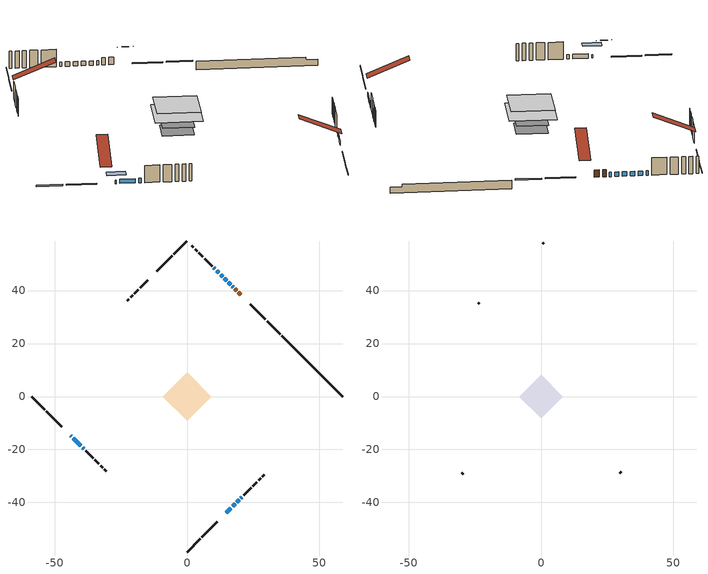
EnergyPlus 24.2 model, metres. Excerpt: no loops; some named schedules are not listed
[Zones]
conditioned space
 floor outside (Floor1 construction): -6.02,0 0,6.02 6.02,0 0,-6.02 z1.17
 floor adiabatic (AdiabaticFloorConstruction): -9.09,0 0,9.09 9.09,0 0,-9.09 z3.61
 floor foundation (Slab1 construction): -5.71,0.33 -0.33,5.71 5.71,-0.33 0.33,-5.71 z-1.22
 wall outside (RimJoist1 construction): 0,-58.71 4.99,-53.72 / -58.71,0 -53.72,-4.99 / 0,58.71 -4.99,53.72 / 35.2,23.5 30.21,28.49 z1.17:1.47
 wall outside (RimJoist2 construction): 5.65,-53.06 11.39,-47.32 / -53.06,-5.65 -47.32,-11.39 / -5.65,53.06 -11.39,47.32 / 29.56,29.15 23.81,34.9 z1.17:1.47
 wall outside (AdiabaticWallConstruction 1): 20.34,38.37 19.36,39.35 / 18.71,40 18.08,40.62 z1.17:3.2
 wall outside (AdiabaticWallConstruction): 14.86,-43.84 16.52,-42.18 / 17.18,-41.53 18.15,-40.56 / 18.81,-39.9 19.64,-39.07 / 17.43,41.28 17.14,41.57 / 16.48,42.23 15.65,43.06 / 20.29,-38.41 20.73,-37.98 / 15,43.71 14.13,44.58 / 13.48,45.23 12.66,46.05 / 12.01,46.7 11.17,47.53 / 10.52,48.19 10.14,48.57 / -43.03,-15.68 -40.06,-18.65 / -39.4,-19.3 -38.92,-19.79 z1.17:2.39; -43.85,-14.86 -43.68,-15.03 z1.17:2.11
 wall outside (Wall1 construction): 21.38,-37.33 24.22,-34.48 / -38.26,-20.45 -35.42,-23.29 / -14.86,43.84 -17.71,41 / 9.48,49.22 6.64,52.07 z1.17:6.05
 wall outside (Wall2 construction): 24.88,-33.83 26.42,-32.29 / -34.76,-23.94 -33.23,-25.48 / -18.36,40.35 -19.9,38.81 / 5.99,52.72 4.45,54.26 z1.17:6.05
 wall outside (Wall3 construction): 27.07,-31.64 27.76,-30.95 / -32.57,-26.14 -31.88,-26.82 / -20.55,38.15 -21.24,37.47 / 3.79,54.91 3.11,55.6 z1.17:6.05
 wall outside (Wall4 construction): 28.42,-30.29 29.09,-29.62 / -31.23,-27.48 -30.56,-28.15 / -21.9,36.81 -22.57,36.14 / 2.45,56.26 1.78,56.93 z1.17:6.05
 wall foundation (FoundationWall1 construction): 35.86,22.85,-1.22 35.86,22.85,1.17 56.42,2.28,1.17 56.42,2.28,0.48 58.71,0,0.48 58.71,0,-1.22
 window (WindowConstruction): 14.86,-43.84 16.52,-42.18 z1.17:2.39
 window (WindowConstruction 5): 17.18,-41.53 18.15,-40.56 z1.17:2.39
 window (WindowConstruction 6): 18.81,-39.9 19.64,-39.07 z1.17:2.39
 window (WindowConstruction 7): 17.43,41.28 17.14,41.57 z1.17:2.39
 window (WindowConstruction 8): 16.48,42.23 15.65,43.06 z1.17:2.39
 window (WindowConstruction 11): 20.29,-38.41 20.72,-37.98 z1.17:2.39
 window (WindowConstruction 12): 15,43.71 14.13,44.57 z1.17:2.39
 window (WindowConstruction 1): 13.48,45.23 12.66,46.05 z1.17:2.39
 window (WindowConstruction 2): 12,46.7 11.17,47.53 z1.17:2.39
 window (WindowConstruction 9): -43.84,-14.86 -43.68,-15.03 z1.17:2.11
 window (WindowConstruction 10): 10.52,48.19 10.14,48.57 z1.17:2.39
 window (WindowConstruction 3): -43.03,-15.68 -40.06,-18.65 z1.17:2.39
 window (WindowConstruction 4): -39.4,-19.3 -38.92,-19.79 z1.17:2.39
 door (Door): 20.34,38.37 19.36,39.35 z1.17:3.2
 door (Door 1): 18.7,40 18.08,40.62 z1.17:3.2
 ceiling adiabatic (AdiabaticFloorConstruction): 0,-9.09 9.09,0 0,9.09 -9.09,0 z3.61
attic - vented
 floor to conditioned space (Floor3 construction Reversed): -8.29,0 0,8.29 8.29,0 0,-8.29 z6.05
 wall outside (Wall5 construction): 29.74,-28.96 30.21,-28.5 / -29.9,-28.81 -29.44,-29.27 / -23.23,35.48 -23.69,35.02 / 1.12,57.59 0.66,58.05 z1.17:6.05
 roof outside (Roof1 construction): 14.21,-44.5,6.05 6.24,-36.53,10.74 4.08,-38.69,10.74 12.05,-46.66,6.05; -44.5,-14.21,6.05 -36.53,-6.24,10.74 -38.69,-4.08,10.74 -46.66,-12.05,6.05; -14.21,44.5,6.05 -6.24,36.53,10.74 -4.08,38.69,10.74 -12.05,46.66,6.05; 21,37.71,6.05 13.03,29.74,10.74 15.19,27.59,10.74 23.16,35.55,6.05
shading: -41.96,-16.75 -45.57,-13.14 -47.3,-14.86 -43.68,-18.48 z4.55
[Building]
Building 1: Terrain=Suburbs
[Site:Location]
Sept Iles AP_QC: Latitude {deg}=50.22; Longitude {deg}=-66.27; Time Zone {hr}=-5; Elevation {m}=55; Keep Site Location Information=Yes
[Site:GroundTemperature:Shallow]
-3.08092, -5.24381, -5.41702, -4.39062, -0.270184, 3.83105, 7.38661, 9.63896, 9.83031, 7.9984, 4.53352, 0.558087
[Site:WaterMainsTemperature]
Calculation Method=Schedule; Temperature Schedule=mains temperature schedule
[Material] Roughness=Rough; Thermal Absorptance=0.9
Name | Thickness {m} | Conductivity {W/m-K} | Density {kg/m3} | Specific Heat {J/kg-K} | Solar Absorptance | Visible Absorptance
asphalt or fiberglass shingles | 0.00635 | 0.162714 | 1121.4 | 1465.45 | 0.4 | 0.4
ceiling loosefill ins | 0.0846667 | 0.0480833 | 16.02 | 1046.75 | 0.7 | 0.7
ceiling stud and cavity | 0.1397 | 0.103035 | 65.682 | 1177.47 | 0.7 | 0.7
concrete 4.0 in. | 0.1016 | 1.803125 | 2242.8 | 837.4 | 0.7 | 0.7
concrete 8.0 in. | 0.2032 | 1.803125 | 2242.8 | 837.4 | 0.7 | 0.7
door material | 0.04445 | 0.053851 | 512.64 | 1214.23 | 0.7 | 0.7
door material 1 | 0.04445 | 0.20624 | 512.64 | 1214.23 | 0.7 | 0.7
exterior vertical ins | 0.022486 | 0.029427 | 32.04 | 1214.23 | 0.7 | 0.7
floor covering | 0.0127 | 0.0433444 | 54.468 | 1339.84 | 0.6 | 0.6
floor rigid ins; rim joist rigid ins | 0.051816 | 0.029427 | 32.04 | 1214.23 | 0.7 | 0.7
floor rigid ins 1; wall rigid ins | 0.512978 | 0.029427 | 32.04 | 1214.23 | 0.7 | 0.7
floor stud and cavity | 0.1397 | 0.0854749 | 92.3553 | 1139.71 | 0.7 | 0.7
floor stud and cavity 1 | 0.1397 | 1.75129 | 37.0049 | 1207.88 | 0.7 | 0.7
furniture material conditioned space 1 | 0.1524 | 0.115458 | 640.8 | 1214.23 | 0.6 | 0.6
gypsum board | 0.0127 | 0.160291 | 801 | 837.4 | 0.6 | 0.6
gypsum board 1 | 0.0127 | 0.160291 | 801 | 837.4 | 0.7 | 0.7
osb sheathing 0.5 in. | 0.0127 | 0.115458 | 512.64 | 1214.23 | 0.7 | 0.7
osb sheathing 0.75 in. | 0.01905 | 0.115458 | 512.64 | 1214.23 | 0.7 | 0.7
osb sheathing 2.0 in. | 0.0508 | 0.115458 | 512.64 | 1214.23 | 0.7 | 0.7
rim joist stud and cavity | 0.0508 | 0.185435 | 125.044 | 1163.47 | 0.6 | 0.6
rim joist stud and cavity 1 | 0.0508 | 0.647153 | 125.044 | 1163.47 | 0.6 | 0.6
wall stud and cavity | 0.1397 | 0.0761404 | 139.0536 | 1170.24 | 0.7 | 0.7
wall stud and cavity 1 | 0.1397 | 0.0762868 | 139.0536 | 1170.24 | 0.7 | 0.7
wall stud and cavity 2 | 0.1397 | 0.0938917 | 139.0536 | 1170.24 | 0.7 | 0.7
wall stud and cavity 3 | 0.1397 | 0.0801397 | 139.0536 | 1170.24 | 0.7 | 0.7
wall stud and cavity 4 | 0.0889 | 6.1454 | 50.32683 | 1063.81 | 0.6 | 0.6
wall stud and cavity 5 | 0.0889 | 0.380278 | 52.3479 | 1209.89 | 0.7 | 0.7
wall stud and cavity 6 | 0.0889 | 0.391764 | 83.0341 | 1211.67 | 0.7 | 0.7
wood siding | 0.0254 | 0.102417 | 544.68 | 1172.36 | 0.4 | 0.4
wood siding 1 | 0.00254 | 0.102417 | 544.68 | 1172.36 | 0.4 | 0.4
wood siding 2; wood siding 3; wood siding 4 | 0.0254 | 0.102417 | 544.68 | 1172.36 | 0.7 | 0.7
[WindowMaterial:SimpleGlazingSystem]
Name | U-Factor {W/m2-K} | Solar Heat Gain Coefficient
WindowMaterial | 2.941204 | 0.59
WindowMaterial 1 | 2.97698 | 0.54
WindowMaterial 2 | 2.87534 | 0.71
WindowMaterial 3 | 2.96619 | 0.55
WindowMaterial 4 | 2.9219 | 0.67
WindowMaterial 5 | 3.000823 | 0.5
WindowMaterial 6 | 3.12176 | 0.46
WindowMaterial 7 | 2.972433 | 0.61
WindowMaterial 8 | 3.01842 | 0.5
[Construction]
AdiabaticFloorConstruction: floor stud and cavity 1, floor rigid ins 1, osb sheathing 0.75 in., floor covering
AdiabaticWallConstruction: wood siding 3, wall rigid ins, wall stud and cavity 5, gypsum board
AdiabaticWallConstruction 1: wood siding 4, wall rigid ins, wall stud and cavity 5, gypsum board
Door: door material
Door 1: door material 1
Floor1 construction: floor stud and cavity, floor rigid ins, osb sheathing 0.75 in., floor covering
Floor3 construction Reversed: gypsum board, ceiling stud and cavity, ceiling loosefill ins
FoundationWall1 construction: concrete 8.0 in., gypsum board 1
furniture construction conditioned space 1: furniture material conditioned space 1
PartitionWallConstruction: gypsum board, wall stud and cavity 6, gypsum board
RimJoist1 construction: wood siding 2, rim joist rigid ins, osb sheathing 2.0 in., rim joist stud and cavity
RimJoist2 construction: wood siding 2, osb sheathing 2.0 in., rim joist stud and cavity 1
Roof1 construction: asphalt or fiberglass shingles
Slab1 construction: concrete 4.0 in.
Wall1 construction: wood siding, osb sheathing 0.5 in., wall stud and cavity, gypsum board
Wall2 construction: wood siding, osb sheathing 0.5 in., wall stud and cavity 1, gypsum board
Wall3 construction: wood siding, osb sheathing 0.5 in., wall stud and cavity 2, gypsum board
Wall4 construction: wood siding, osb sheathing 0.5 in., wall stud and cavity 3, gypsum board
Wall5 construction: wood siding 1, wall stud and cavity 4
WindowConstruction; WindowConstruction 2; WindowConstruction 6; WindowConstruction 8: WindowMaterial
WindowConstruction 1: WindowMaterial 1
WindowConstruction 10: WindowMaterial 7
WindowConstruction 11; WindowConstruction 12: WindowMaterial 8
WindowConstruction 3: WindowMaterial 2
WindowConstruction 4: WindowMaterial 3
WindowConstruction 5: WindowMaterial 4
WindowConstruction 7: WindowMaterial 5
WindowConstruction 9: WindowMaterial 6
[Zone] Multiplier=1; Part of Total Floor Area=Yes
Name | Volume {m3}
attic - vented | 103.355
conditioned space | 599.4
[Space]
Name | Zone | Volume {m3}
attic - vented 1 | attic - vented | 103.355
conditioned space 1 | conditioned space | 599.4
[ZoneInfiltration:EffectiveLeakageArea]
infil attic - vented 1: Zone or Space=attic - vented 1; Schedule=Always On Discrete; Effective Air Leakage Area {cm2}=4520.55; Stack Coefficient=0.000665548; Wind Coefficient=1.74305e-05
[ZoneMixing]
whole house fan mix: Zone or Space=attic - vented; Schedule=Always On Continuous; Design Flow Rate Calculation Method=Flow/Zone; Design Flow Rate {m3/s}=0; Source Zone or Space=conditioned space
[SurfaceProperty:ExposedFoundationPerimeter]
Slab1: Exposed Perimeter Calculation Method=TotalExposedPerimeter; Total Exposed Perimeter {m}=32.309
[InternalMass] Zone or ZoneList=conditioned space; Space or SpaceList=conditioned space 1
Name | Construction | Surface Area {m2}
furniture mass conditioned space 1 | furniture construction conditioned space 1 | 121.156
partition wall mass | PartitionWallConstruction | 302.89
[Lights]
interior lighting: Zone or ZoneList or Space or SpaceList=conditioned space 1; Schedule=interior lighting schedule; Design Level Calculation Method=LightingLevel; Lighting Level {W}=343.2; Return Air Fraction=0; Fraction Radiant=0.6; Fraction Visible=0.2; Fraction Replaceable=1
[People]
occupants: Zone or ZoneList or Space or SpaceList=conditioned space 1; Number of People Schedule=occupants schedule; Number of People Calculation Method=People; Number of People=3; Fraction Radiant=0.314171; Sensible Heat Fraction=0.56303; Activity Level Schedule=occupants activity schedule; Carbon Dioxide Generation Rate {m3/s-W}=0; Enable ASHRAE 55 Comfort Warnings=No; Mean Radiant Temperature Calculation Type=EnclosureAveraged
[ElectricEquipment] Zone or ZoneList or Space or SpaceList=conditioned space 1; Design Level Calculation Method=EquipmentLevel
Name | Schedule | Design Level {W} | Fraction Latent | Fraction Radiant | Fraction Lost
clothes dryer | clothes dryer schedule | 140.772 | 0.015 | 0.081 | 0.85
clothes washer | clothes washer schedule | 32.1985 | 0.03 | 0.162 | 0.7
cooking range | cooking range schedule | 215.147 | 0.08 | 0.432 | 0.2
dishwasher | dishwasher schedule | 66.8632 | 0.3 | 0.18 | 0.4
fridge | fridge schedule | 72.9452 | 0 | 0.6 | 0
mech vent bath fan 0 | mech vent bath fan 0 schedule | 50.2 | 0 | 0 | 1
mech vent house fan | mech vent house fan schedule | 0 | 0 | 0 | 1
mech vent house fan cfis | mech vent house fan cfis schedule | 0 | 0 | 0 | 0
mech vent range fan 0 | mech vent range fan 0 schedule | 57 | 0 | 0 | 1
misc plug loads | misc plug loads schedule | 494.7 | 0.045 | 0.513 | 0.1
whole house fan | Always On Discrete | 0 | 0 | 0 | 1
[OtherEquipment] Zone or ZoneList or Space or SpaceList=conditioned space 1; Design Level Calculation Method=EquipmentLevel
Name | Fuel Type | Schedule | Design Level {W} | Fraction Latent | Fraction Radiant | Fraction Lost
clothes dryer 1 | Electricity | clothes dryer schedule | 0 | 0.015 | 0.081 | 0.85
cooking range 1 | Electricity | cooking range schedule | 0 | 0.08 | 0.432 | 0.2
general water use latent | None | general water use schedule | 62.594 | 1 | 0 | 0
general water use sensible | None | general water use schedule | -61.6891 | 0 | 0.6 | 0
mech vent house fan latent load | None | Always On Discrete | 0 | 1 | 0 | 0
mech vent house fan sensible load | None | Always On Discrete | 0 | 0 | 0 | 0
water heater energy adjustment1 | Electricity | Always On Discrete | 0.01 | 0 | 0 | 1
[ZoneInfiltration:DesignFlowRate] Zone or ZoneList or Space or SpaceList=conditioned space 1; Schedule=Always On Discrete; Design Flow Rate Calculation Method=Flow/Zone; Design Flow Rate {m3/s}=0
infil flow; natural vent flow; whole house fan flow
[Foundation:Kiva]
Foundation Kiva 1: Initial Indoor Air Temperature {C}=18; Wall Height Above Grade {m}=1.17001; Wall Depth Below Slab {m}=0.2032; Custom Block Material Name 1=exterior vertical ins; Custom Block Depth 1 {m}=2.39; Custom Block X Position 1 {m}=0.2159; Custom Block Z Position 1 {m}=0
[Foundation:Kiva:Settings]
Soil Conductivity {W/m-K}=0.849921; Soil Density {kg/m3}=1842.3; Soil Specific Heat {J/kg-K}=418.7; Ground Solar Absorptivity=0.9; Ground Thermal Absorptivity=0.9; Ground Surface Roughness {m}=0.03; Far-Field Width {m}=40; Deep-Ground Boundary Condition=ZeroFlux; Deep-Ground Depth {m}=40; Minimum Cell Dimension {m}=0.2; Maximum Cell Growth Coefficient=3; Simulation Timestep=Timestep
[Exterior:Lights]
exterior lighting: Schedule=exterior lighting schedule; Design Level {W}=75.6
[Schedule:Constant]
Name | Hourly Value
Always On Continuous; mech vent house fan schedule; mech vent house fan cfis schedule; Always On Discrete | 1
occupants activity schedule | 117.228
fridge schedule | 0
[Schedule:Week:Daily]
interior lighting schedule Week Rule - Jan1-Jan27: interior lighting schedule day, interior lighting schedule day, interior lighting schedule day, interior lighting schedule day, interior lighting schedule day, interior lighting schedule day, interior lighting schedule day, interior lighting schedule default day, interior lighting schedule default day, interior lighting schedule default day, interior lighting schedule default day, interior lighting schedule default day
interior lighting schedule Week Rule - Jan28-Feb3: interior lighting schedule day, interior lighting schedule day, interior lighting schedule day, interior lighting schedule day, interior lighting schedule day 1, interior lighting schedule day 1, interior lighting schedule day 1, interior lighting schedule default day, interior lighting schedule default day, interior lighting schedule default day, interior lighting schedule default day, interior lighting schedule default day
interior lighting schedule Week Rule - Feb4-Feb24: interior lighting schedule day 1, interior lighting schedule day 1, interior lighting schedule day 1, interior lighting schedule day 1, interior lighting schedule day 1, interior lighting schedule day 1, interior lighting schedule day 1, interior lighting schedule default day, interior lighting schedule default day, interior lighting schedule default day, interior lighting schedule default day, interior lighting schedule default day
interior lighting schedule Week Rule - Feb25-Mar3: interior lighting schedule day 1, interior lighting schedule day 1, interior lighting schedule day 1, interior lighting schedule day 1, interior lighting schedule day 2, interior lighting schedule day 2, interior lighting schedule day 2, interior lighting schedule default day, interior lighting schedule default day, interior lighting schedule default day, interior lighting schedule default day, interior lighting schedule default day
interior lighting schedule Week Rule - Mar4-Mar31: interior lighting schedule day 2, interior lighting schedule day 2, interior lighting schedule day 2, interior lighting schedule day 2, interior lighting schedule day 2, interior lighting schedule day 2, interior lighting schedule day 2, interior lighting schedule default day, interior lighting schedule default day, interior lighting schedule default day, interior lighting schedule default day, interior lighting schedule default day
interior lighting schedule Week Rule - Apr1-Apr28: interior lighting schedule day 3, interior lighting schedule day 3, interior lighting schedule day 3, interior lighting schedule day 3, interior lighting schedule day 3, interior lighting schedule day 3, interior lighting schedule day 3, interior lighting schedule default day, interior lighting schedule default day, interior lighting schedule default day, interior lighting schedule default day, interior lighting schedule default day
interior lighting schedule Week Rule - Apr29-May5: interior lighting schedule day 3, interior lighting schedule day 3, interior lighting schedule day 4, interior lighting schedule day 4, interior lighting schedule day 4, interior lighting schedule day 4, interior lighting schedule day 4, interior lighting schedule default day, interior lighting schedule default day, interior lighting schedule default day, interior lighting schedule default day, interior lighting schedule default day
interior lighting schedule Week Rule - May6-May26: interior lighting schedule day 4, interior lighting schedule day 4, interior lighting schedule day 4, interior lighting schedule day 4, interior lighting schedule day 4, interior lighting schedule day 4, interior lighting schedule day 4, interior lighting schedule default day, interior lighting schedule default day, interior lighting schedule default day, interior lighting schedule default day, interior lighting schedule default day
interior lighting schedule Week Rule - May27-Jun2: interior lighting schedule day 4, interior lighting schedule day 4, interior lighting schedule day 4, interior lighting schedule day 4, interior lighting schedule day 4, interior lighting schedule day 5, interior lighting schedule day 5, interior lighting schedule default day, interior lighting schedule default day, interior lighting schedule default day, interior lighting schedule default day, interior lighting schedule default day
interior lighting schedule Week Rule - Jun3-Jun30: interior lighting schedule day 5, interior lighting schedule day 5, interior lighting schedule day 5, interior lighting schedule day 5, interior lighting schedule day 5, interior lighting schedule day 5, interior lighting schedule day 5, interior lighting schedule default day, interior lighting schedule default day, interior lighting schedule default day, interior lighting schedule default day, interior lighting schedule default day
interior lighting schedule Week Rule - Jul1-Jul28: interior lighting schedule day 6, interior lighting schedule day 6, interior lighting schedule day 6, interior lighting schedule day 6, interior lighting schedule day 6, interior lighting schedule day 6, interior lighting schedule day 6, interior lighting schedule default day, interior lighting schedule default day, interior lighting schedule default day, interior lighting schedule default day, interior lighting schedule default day
interior lighting schedule Week Rule - Jul29-Aug4: interior lighting schedule day 6, interior lighting schedule day 6, interior lighting schedule day 6, interior lighting schedule day 7, interior lighting schedule day 7, interior lighting schedule day 7, interior lighting schedule day 7, interior lighting schedule default day, interior lighting schedule default day, interior lighting schedule default day, interior lighting schedule default day, interior lighting schedule default day
interior lighting schedule Week Rule - Aug5-Aug25: interior lighting schedule day 7, interior lighting schedule day 7, interior lighting schedule day 7, interior lighting schedule day 7, interior lighting schedule day 7, interior lighting schedule day 7, interior lighting schedule day 7, interior lighting schedule default day, interior lighting schedule default day, interior lighting schedule default day, interior lighting schedule default day, interior lighting schedule default day
interior lighting schedule Week Rule - Aug26-Sep1: interior lighting schedule day 7, interior lighting schedule day 7, interior lighting schedule day 7, interior lighting schedule day 7, interior lighting schedule day 7, interior lighting schedule day 7, interior lighting schedule day 8, interior lighting schedule default day, interior lighting schedule default day, interior lighting schedule default day, interior lighting schedule default day, interior lighting schedule default day
interior lighting schedule Week Rule - Sep2-Sep29: interior lighting schedule day 8, interior lighting schedule day 8, interior lighting schedule day 8, interior lighting schedule day 8, interior lighting schedule day 8, interior lighting schedule day 8, interior lighting schedule day 8, interior lighting schedule default day, interior lighting schedule default day, interior lighting schedule default day, interior lighting schedule default day, interior lighting schedule default day
interior lighting schedule Week Rule - Sep30-Oct6: interior lighting schedule day 8, interior lighting schedule day 9, interior lighting schedule day 9, interior lighting schedule day 9, interior lighting schedule day 9, interior lighting schedule day 9, interior lighting schedule day 9, interior lighting schedule default day, interior lighting schedule default day, interior lighting schedule default day, interior lighting schedule default day, interior lighting schedule default day
interior lighting schedule Week Rule - Oct7-Oct27: interior lighting schedule day 9, interior lighting schedule day 9, interior lighting schedule day 9, interior lighting schedule day 9, interior lighting schedule day 9, interior lighting schedule day 9, interior lighting schedule day 9, interior lighting schedule default day, interior lighting schedule default day, interior lighting schedule default day, interior lighting schedule default day, interior lighting schedule default day
interior lighting schedule Week Rule - Oct28-Nov3: interior lighting schedule day 9, interior lighting schedule day 9, interior lighting schedule day 9, interior lighting schedule day 9, interior lighting schedule day 10, interior lighting schedule day 10, interior lighting schedule day 10, interior lighting schedule default day, interior lighting schedule default day, interior lighting schedule default day, interior lighting schedule default day, interior lighting schedule default day
interior lighting schedule Week Rule - Nov4-Nov24: interior lighting schedule day 10, interior lighting schedule day 10, interior lighting schedule day 10, interior lighting schedule day 10, interior lighting schedule day 10, interior lighting schedule day 10, interior lighting schedule day 10, interior lighting schedule default day, interior lighting schedule default day, interior lighting schedule default day, interior lighting schedule default day, interior lighting schedule default day
interior lighting schedule Week Rule - Nov25-Dec1: interior lighting schedule day 10, interior lighting schedule day 10, interior lighting schedule day 10, interior lighting schedule day 10, interior lighting schedule day 10, interior lighting schedule day 10, interior lighting schedule day 11, interior lighting schedule default day, interior lighting schedule default day, interior lighting schedule default day, interior lighting schedule default day, interior lighting schedule default day
interior lighting schedule Week Rule - Dec2-Dec31: interior lighting schedule day 11, interior lighting schedule day 11, interior lighting schedule day 11, interior lighting schedule day 11, interior lighting schedule day 11, interior lighting schedule day 11, interior lighting schedule day 11, interior lighting schedule default day, interior lighting schedule default day, interior lighting schedule default day, interior lighting schedule default day, interior lighting schedule default day
occupants schedule Week Rule - Jan1-Dec31: occupants schedule day, occupants schedule day, occupants schedule day, occupants schedule day, occupants schedule day, occupants schedule day, occupants schedule day, occupants schedule default day, occupants schedule default day, occupants schedule default day, occupants schedule default day, occupants schedule default day
clothes dryer schedule Week Rule - Jan1-Dec31: clothes dryer schedule day, clothes dryer schedule day, clothes dryer schedule day, clothes dryer schedule day, clothes dryer schedule day, clothes dryer schedule day, clothes dryer schedule day, clothes dryer schedule default day, clothes dryer schedule default day, clothes dryer schedule default day, clothes dryer schedule default day, clothes dryer schedule default day
clothes washer schedule Week Rule - Jan1-Dec31: clothes washer schedule day, clothes washer schedule day, clothes washer schedule day, clothes washer schedule day, clothes washer schedule day, clothes washer schedule day, clothes washer schedule day, clothes washer schedule default day, clothes washer schedule default day, clothes washer schedule default day, clothes washer schedule default day, clothes washer schedule default day
cooking range schedule Week Rule - Jan1-Dec31: cooking range schedule day, cooking range schedule day, cooking range schedule day, cooking range schedule day, cooking range schedule day, cooking range schedule day, cooking range schedule day, cooking range schedule default day, cooking range schedule default day, cooking range schedule default day, cooking range schedule default day, cooking range schedule default day
dishwasher schedule Week Rule - Jan1-Dec31: dishwasher schedule day, dishwasher schedule day, dishwasher schedule day, dishwasher schedule day, dishwasher schedule day, dishwasher schedule day, dishwasher schedule day, dishwasher schedule default day, dishwasher schedule default day, dishwasher schedule default day, dishwasher schedule default day, dishwasher schedule default day
mech vent bath fan 0 schedule Week Rule - Jan1-Dec31: mech vent bath fan 0 schedule day, mech vent bath fan 0 schedule day, mech vent bath fan 0 schedule day, mech vent bath fan 0 schedule day, mech vent bath fan 0 schedule day, mech vent bath fan 0 schedule day, mech vent bath fan 0 schedule day, mech vent bath fan 0 schedule default day, mech vent bath fan 0 schedule default day, mech vent bath fan 0 schedule default day, mech vent bath fan 0 schedule default day, mech vent bath fan 0 schedule default day
mech vent range fan 0 schedule Week Rule - Jan1-Dec31: mech vent range fan 0 schedule day, mech vent range fan 0 schedule day, mech vent range fan 0 schedule day, mech vent range fan 0 schedule day, mech vent range fan 0 schedule day, mech vent range fan 0 schedule day, mech vent range fan 0 schedule day, mech vent range fan 0 schedule default day, mech vent range fan 0 schedule default day, mech vent range fan 0 schedule default day, mech vent range fan 0 schedule default day, mech vent range fan 0 schedule default day
misc plug loads schedule Week Rule - Jan1-Dec31: misc plug loads schedule day, misc plug loads schedule day, misc plug loads schedule day, misc plug loads schedule day, misc plug loads schedule day, misc plug loads schedule day, misc plug loads schedule day, misc plug loads schedule default day, misc plug loads schedule default day, misc plug loads schedule default day, misc plug loads schedule default day, misc plug loads schedule default day
general water use schedule Week Rule - Jan1-Dec31: general water use schedule day, general water use schedule day, general water use schedule day, general water use schedule day, general water use schedule day, general water use schedule day, general water use schedule day, general water use schedule default day, general water use schedule default day, general water use schedule default day, general water use schedule default day, general water use schedule default day
exterior lighting schedule Week Rule - Jan1-Jan27: exterior lighting schedule day, exterior lighting schedule day, exterior lighting schedule day, exterior lighting schedule day, exterior lighting schedule day, exterior lighting schedule day, exterior lighting schedule day, exterior lighting schedule default day, exterior lighting schedule default day, exterior lighting schedule default day, exterior lighting schedule default day, exterior lighting schedule default day
exterior lighting schedule Week Rule - Jan28-Feb3: exterior lighting schedule day, exterior lighting schedule day, exterior lighting schedule day, exterior lighting schedule day, exterior lighting schedule day 1, exterior lighting schedule day 1, exterior lighting schedule day 1, exterior lighting schedule default day, exterior lighting schedule default day, exterior lighting schedule default day, exterior lighting schedule default day, exterior lighting schedule default day
exterior lighting schedule Week Rule - Feb4-Feb24: exterior lighting schedule day 1, exterior lighting schedule day 1, exterior lighting schedule day 1, exterior lighting schedule day 1, exterior lighting schedule day 1, exterior lighting schedule day 1, exterior lighting schedule day 1, exterior lighting schedule default day, exterior lighting schedule default day, exterior lighting schedule default day, exterior lighting schedule default day, exterior lighting schedule default day
exterior lighting schedule Week Rule - Feb25-Mar3: exterior lighting schedule day 1, exterior lighting schedule day 1, exterior lighting schedule day 1, exterior lighting schedule day 1, exterior lighting schedule day 2, exterior lighting schedule day 2, exterior lighting schedule day 2, exterior lighting schedule default day, exterior lighting schedule default day, exterior lighting schedule default day, exterior lighting schedule default day, exterior lighting schedule default day
exterior lighting schedule Week Rule - Mar4-Mar31: exterior lighting schedule day 2, exterior lighting schedule day 2, exterior lighting schedule day 2, exterior lighting schedule day 2, exterior lighting schedule day 2, exterior lighting schedule day 2, exterior lighting schedule day 2, exterior lighting schedule default day, exterior lighting schedule default day, exterior lighting schedule default day, exterior lighting schedule default day, exterior lighting schedule default day
exterior lighting schedule Week Rule - Apr1-Apr28: exterior lighting schedule day 3, exterior lighting schedule day 3, exterior lighting schedule day 3, exterior lighting schedule day 3, exterior lighting schedule day 3, exterior lighting schedule day 3, exterior lighting schedule day 3, exterior lighting schedule default day, exterior lighting schedule default day, exterior lighting schedule default day, exterior lighting schedule default day, exterior lighting schedule default day
exterior lighting schedule Week Rule - Apr29-May5: exterior lighting schedule day 3, exterior lighting schedule day 3, exterior lighting schedule day 4, exterior lighting schedule day 4, exterior lighting schedule day 4, exterior lighting schedule day 4, exterior lighting schedule day 4, exterior lighting schedule default day, exterior lighting schedule default day, exterior lighting schedule default day, exterior lighting schedule default day, exterior lighting schedule default day
exterior lighting schedule Week Rule - May6-May26: exterior lighting schedule day 4, exterior lighting schedule day 4, exterior lighting schedule day 4, exterior lighting schedule day 4, exterior lighting schedule day 4, exterior lighting schedule day 4, exterior lighting schedule day 4, exterior lighting schedule default day, exterior lighting schedule default day, exterior lighting schedule default day, exterior lighting schedule default day, exterior lighting schedule default day
exterior lighting schedule Week Rule - May27-Jun2: exterior lighting schedule day 4, exterior lighting schedule day 4, exterior lighting schedule day 4, exterior lighting schedule day 4, exterior lighting schedule day 4, exterior lighting schedule day 5, exterior lighting schedule day 5, exterior lighting schedule default day, exterior lighting schedule default day, exterior lighting schedule default day, exterior lighting schedule default day, exterior lighting schedule default day
exterior lighting schedule Week Rule - Jun3-Jun30: exterior lighting schedule day 5, exterior lighting schedule day 5, exterior lighting schedule day 5, exterior lighting schedule day 5, exterior lighting schedule day 5, exterior lighting schedule day 5, exterior lighting schedule day 5, exterior lighting schedule default day, exterior lighting schedule default day, exterior lighting schedule default day, exterior lighting schedule default day, exterior lighting schedule default day
exterior lighting schedule Week Rule - Jul1-Jul28: exterior lighting schedule day 6, exterior lighting schedule day 6, exterior lighting schedule day 6, exterior lighting schedule day 6, exterior lighting schedule day 6, exterior lighting schedule day 6, exterior lighting schedule day 6, exterior lighting schedule default day, exterior lighting schedule default day, exterior lighting schedule default day, exterior lighting schedule default day, exterior lighting schedule default day
exterior lighting schedule Week Rule - Jul29-Aug4: exterior lighting schedule day 6, exterior lighting schedule day 6, exterior lighting schedule day 6, exterior lighting schedule day 7, exterior lighting schedule day 7, exterior lighting schedule day 7, exterior lighting schedule day 7, exterior lighting schedule default day, exterior lighting schedule default day, exterior lighting schedule default day, exterior lighting schedule default day, exterior lighting schedule default day
exterior lighting schedule Week Rule - Aug5-Aug25: exterior lighting schedule day 7, exterior lighting schedule day 7, exterior lighting schedule day 7, exterior lighting schedule day 7, exterior lighting schedule day 7, exterior lighting schedule day 7, exterior lighting schedule day 7, exterior lighting schedule default day, exterior lighting schedule default day, exterior lighting schedule default day, exterior lighting schedule default day, exterior lighting schedule default day
exterior lighting schedule Week Rule - Aug26-Sep1: exterior lighting schedule day 7, exterior lighting schedule day 7, exterior lighting schedule day 7, exterior lighting schedule day 7, exterior lighting schedule day 7, exterior lighting schedule day 7, exterior lighting schedule day 8, exterior lighting schedule default day, exterior lighting schedule default day, exterior lighting schedule default day, exterior lighting schedule default day, exterior lighting schedule default day
exterior lighting schedule Week Rule - Sep2-Sep29: exterior lighting schedule day 8, exterior lighting schedule day 8, exterior lighting schedule day 8, exterior lighting schedule day 8, exterior lighting schedule day 8, exterior lighting schedule day 8, exterior lighting schedule day 8, exterior lighting schedule default day, exterior lighting schedule default day, exterior lighting schedule default day, exterior lighting schedule default day, exterior lighting schedule default day
exterior lighting schedule Week Rule - Sep30-Oct6: exterior lighting schedule day 8, exterior lighting schedule day 9, exterior lighting schedule day 9, exterior lighting schedule day 9, exterior lighting schedule day 9, exterior lighting schedule day 9, exterior lighting schedule day 9, exterior lighting schedule default day, exterior lighting schedule default day, exterior lighting schedule default day, exterior lighting schedule default day, exterior lighting schedule default day
[Schedule:Year]
interior lighting schedule: interior lighting schedule Week Rule - Jan1-Jan27, 1, 1, 1, 27, interior lighting schedule Week Rule - Jan28-Feb3, 1, 28, 2, 3, interior lighting schedule Week Rule - Feb4-Feb24, 2, 4, 2, 24, interior lighting schedule Week Rule - Feb25-Mar3, 2, 25, 3, 3, interior lighting schedule Week Rule - Mar4-Mar31, 3, 4, 3, 31, interior lighting schedule Week Rule - Apr1-Apr28, 4, 1, 4, 28, interior lighting schedule Week Rule - Apr29-May5, 4, 29, 5, 5, interior lighting schedule Week Rule - May6-May26, 5, 6, 5, 26, interior lighting schedule Week Rule - May27-Jun2, 5, 27, 6, 2, interior lighting schedule Week Rule - Jun3-Jun30, 6, 3, 6, 30, interior lighting schedule Week Rule - Jul1-Jul28, 7, 1, 7, 28, interior lighting schedule Week Rule - Jul29-Aug4, 7, 29, 8, 4, interior lighting schedule Week Rule - Aug5-Aug25, 8, 5, 8, 25, interior lighting schedule Week Rule - Aug26-Sep1, 8, 26, 9, 1, interior lighting schedule Week Rule - Sep2-Sep29, 9, 2, 9, 29, interior lighting schedule Week Rule - Sep30-Oct6, 9, 30, 10, 6, interior lighting schedule Week Rule - Oct7-Oct27, 10, 7, 10, 27, interior lighting schedule Week Rule - Oct28-Nov3, 10, 28, 11, 3, interior lighting schedule Week Rule - Nov4-Nov24, 11, 4, 11, 24, interior lighting schedule Week Rule - Nov25-Dec1, 11, 25, 12, 1, interior lighting schedule Week Rule - Dec2-Dec31, 12, 2, 12, 31
occupants schedule: occupants schedule Week Rule - Jan1-Dec31, 1, 1, 12, 31
clothes dryer schedule: clothes dryer schedule Week Rule - Jan1-Dec31, 1, 1, 12, 31
clothes washer schedule: clothes washer schedule Week Rule - Jan1-Dec31, 1, 1, 12, 31
cooking range schedule: cooking range schedule Week Rule - Jan1-Dec31, 1, 1, 12, 31
dishwasher schedule: dishwasher schedule Week Rule - Jan1-Dec31, 1, 1, 12, 31
mech vent bath fan 0 schedule: mech vent bath fan 0 schedule Week Rule - Jan1-Dec31, 1, 1, 12, 31
mech vent range fan 0 schedule: mech vent range fan 0 schedule Week Rule - Jan1-Dec31, 1, 1, 12, 31
misc plug loads schedule: misc plug loads schedule Week Rule - Jan1-Dec31, 1, 1, 12, 31
general water use schedule: general water use schedule Week Rule - Jan1-Dec31, 1, 1, 12, 31
exterior lighting schedule: exterior lighting schedule Week Rule - Jan1-Jan27, 1, 1, 1, 27, exterior lighting schedule Week Rule - Jan28-Feb3, 1, 28, 2, 3, exterior lighting schedule Week Rule - Feb4-Feb24, 2, 4, 2, 24, exterior lighting schedule Week Rule - Feb25-Mar3, 2, 25, 3, 3, exterior lighting schedule Week Rule - Mar4-Mar31, 3, 4, 3, 31, exterior lighting schedule Week Rule - Apr1-Apr28, 4, 1, 4, 28, exterior lighting schedule Week Rule - Apr29-May5, 4, 29, 5, 5, exterior lighting schedule Week Rule - May6-May26, 5, 6, 5, 26, exterior lighting schedule Week Rule - May27-Jun2, 5, 27, 6, 2, exterior lighting schedule Week Rule - Jun3-Jun30, 6, 3, 6, 30, exterior lighting schedule Week Rule - Jul1-Jul28, 7, 1, 7, 28, exterior lighting schedule Week Rule - Jul29-Aug4, 7, 29, 8, 4, exterior lighting schedule Week Rule - Aug5-Aug25, 8, 5, 8, 25, exterior lighting schedule Week Rule - Aug26-Sep1, 8, 26, 9, 1, exterior lighting schedule Week Rule - Sep2-Sep29, 9, 2, 9, 29, exterior lighting schedule Week Rule - Sep30-Oct6, 9, 30, 10, 6, exterior lighting schedule Week Rule - Oct7-Oct27, 10, 7, 10, 27, exterior lighting schedule Week Rule - Oct28-Nov3, 10, 28, 11, 3, exterior lighting schedule Week Rule - Nov4-Nov24, 11, 4, 11, 24, exterior lighting schedule Week Rule - Nov25-Dec1, 11, 25, 12, 1, exterior lighting schedule Week Rule - Dec2-Dec31, 12, 2, 12, 31
[Schedule:Compact]
mains temperature schedule: Through: 01/01, For: AllDays, Until: 24:00, 2.90611, Through: 01/02, For: AllDays, Until: 24:00, 2.84222, Through: 01/03, For: AllDays, Until: 24:00, 2.77889, Through: 01/04, For: AllDays, Until: 24:00, 2.71667, Through: 01/05, For: AllDays, Until: 24:00, 2.655, Through: 01/06, For: AllDays, Until: 24:00, 2.59444, Through: 01/07, For: AllDays, Until: 24:00, 2.53444, Through: 01/08, For: AllDays, Until: 24:00, 2.475, Through: 01/09, For: AllDays, Until: 24:00, 2.41667, Through: 01/10, For: AllDays, Until: 24:00, 2.35944, Through: 01/11, For: AllDays, Until: 24:00, 2.30278, Through: 01/12, For: AllDays, Until: 24:00, 2.24722, Through: 01/13, For: AllDays, Until: 24:00, 2.19278, Through: 01/14, For: AllDays, Until: 24:00, 2.13889, Through: 01/15, For: AllDays, Until: 24:00, 2.08611, Through: 01/16, For: AllDays, Until: 24:00, 2.03444, Through: 01/17, For: AllDays, Until: 24:00, 1.98333, Through: 01/18, For: AllDays, Until: 24:00, 1.93389, Through: 01/19, For: AllDays, Until: 24:00, 1.885, Through: 01/20, For: AllDays, Until: 24:00, 1.83722, Through: 01/21, For: AllDays, Until: 24:00, 1.79056, Through: 01/22, For: AllDays, Until: 24:00, 1.745, Through: 01/23, For: AllDays, Until: 24:00, 1.70056, Through: 01/24, For: AllDays, Until: 24:00, 1.65667, Through: 01/25, For: AllDays, Until: 24:00, 1.61444, Through: 01/26, For: AllDays, Until: 24:00, 1.57333, Through: 01/27, For: AllDays, Until: 24:00, 1.53278, Through: 01/28, For: AllDays, Until: 24:00, 1.49389, Through: 01/29, For: AllDays, Until: 24:00, 1.45611, Through: 01/30, For: AllDays, Until: 24:00, 1.41944, Through: 01/31, For: AllDays, Until: 24:00, 1.38389, Through: 02/01, For: AllDays, Until: 24:00, 1.34944, Through: 02/02, For: AllDays, Until: 24:00, 1.31667, Through: 02/03, For: AllDays, Until: 24:00, 1.28444, Through: 02/04, For: AllDays, Until: 24:00, 1.25389, Through: 02/05, For: AllDays, Until: 24:00, 1.22444, Through: 02/06, For: AllDays, Until: 24:00, 1.19611, Through: 02/07, For: AllDays, Until: 24:00, 1.16889, Through: 02/08, For: AllDays, Until: 24:00, 1.14333, Through: 02/09, For: AllDays, Until: 24:00, 1.11889, Through: 02/10, For: AllDays, Until: 24:00, 1.09556, Through: 02/11, For: AllDays, Until: 24:00, 1.07333, Through: 02/12, For: AllDays, Until: 24:00, 1.05278, Through: 02/13, For: AllDays, Until: 24:00, 1.03333, Through: 02/14, For: AllDays, Until: 24:00, 1.015, Through: 02/15, For: AllDays, Until: 24:00, 0.998333, Through: 02/16, For: AllDays, Until: 24:00, 0.982778, Through: 02/17, For: AllDays, Until: 24:00, 0.968333, Through: 02/18, For: AllDays, Until: 24:00, 0.955556, Through: 02/19, For: AllDays, Until: 24:00, 0.943889, Through: 02/20, For: AllDays, Until: 24:00, 0.933333, Through: 02/21, For: AllDays, Until: 24:00, 0.924444, Through: 02/22, For: AllDays, Until: 24:00, 0.916667, Through: 02/23, For: AllDays, Until: 24:00, 0.910556, Through: 02/24, For: AllDays, Until: 24:00, 0.905556, Through: 02/25, For: AllDays, Until: 24:00, 0.901667, Through: 02/26, For: AllDays, Until: 24:00, 0.898889, Through: 02/27, For: AllDays, Until: 24:00, 0.897778, Through: 02/28, For: AllDays, Until: 24:00, 0.898333, Through: 03/01, For: AllDays, Until: 24:00, 0.9, Through: 03/02, For: AllDays, Until: 24:00, 0.902778, Through: 03/03, For: AllDays, Until: 24:00, 0.907222, Through: 03/04, For: AllDays, Until: 24:00, 0.912222, Through: 03/05, For: AllDays, Until: 24:00, 0.919444, Through: 03/06, For: AllDays, Until: 24:00, 0.927778, Through: 03/07, For: AllDays, Until: 24:00, 0.937222, Through: 03/08, For: AllDays, Until: 24:00, 0.947778, Through: 03/09, For: AllDays, Until: 24:00, 0.96, Through: 03/10, For: AllDays, Until: 24:00, 0.973333, Through: 03/11, For: AllDays, Until: 24:00, 0.988333, Through: 03/12, For: AllDays, Until: 24:00, 1.00444, Through: 03/13, For: AllDays, Until: 24:00, 1.02167, Through: 03/14, For: AllDays, Until: 24:00, 1.04, Through: 03/15, For: AllDays, Until: 24:00, 1.06, Through: 03/16, For: AllDays, Until: 24:00, 1.08111, Through: 03/17, For: AllDays, Until: 24:00, 1.10389, Through: 03/18, For: AllDays, Until: 24:00, 1.12722, Through: 03/19, For: AllDays, Until: 24:00, 1.15222, Through: 03/20, For: AllDays, Until: 24:00, 1.17889, Through: 03/21, For: AllDays, Until: 24:00, 1.20611, Through: 03/22, For: AllDays, Until: 24:00, 1.235, Through: 03/23, For: AllDays, Until: 24:00, 1.265, Through: 03/24, For: AllDays, Until: 24:00, 1.29611, Through: 03/25, For: AllDays, Until: 24:00, 1.32833, Through: 03/26, For: AllDays, Until: 24:00, 1.36167, Through: 03/27, For: AllDays, Until: 24:00, 1.39667, Through: 03/28, For: AllDays, Until: 24:00, 1.43278, Through: 03/29, For: AllDays, Until: 24:00, 1.46944, Through: 03/30, For: AllDays, Until: 24:00, 1.50778, Through: 03/31, For: AllDays, Until: 24:00, 1.54722, Through: 04/01, For: AllDays, Until: 24:00, 1.58778, Through: 04/02, For: AllDays, Until: 24:00, 1.62944, Through: 04/03, For: AllDays, Until: 24:00, 1.67222, Through: 04/04, For: AllDays, Until: 24:00, 1.71611, Through: 04/05, For: AllDays, Until: 24:00, 1.76111, Through: 04/06, For: AllDays, Until: 24:00, 1.80722, Through: 04/07, For: AllDays, Until: 24:00, 1.85444, Through: 04/08, For: AllDays, Until: 24:00, 1.90222, Through: 04/09, For: AllDays, Until: 24:00, 1.95167, Through: 04/10, For: AllDays, Until: 24:00, 2.00167, Through: 04/11, For: AllDays, Until: 24:00, 2.05278, Through: 04/12, For: AllDays, Until: 24:00, 2.105, Through: 04/13, For: AllDays, Until: 24:00, 2.15833, Through: 04/14, For: AllDays, Until: 24:00, 2.21222, Through: 04/15, For: AllDays, Until: 24:00, 2.26722, Through: 04/16, For: AllDays, Until: 24:00, 2.32333, Through: 04/17, For: AllDays, Until: 24:00, 2.38, Through: 04/18, For: AllDays, Until: 24:00, 2.43778, Through: 04/19, For: AllDays, Until: 24:00, 2.49611, Through: 04/20, For: AllDays, Until: 24:00, 2.55556, Through: 04/21, For: AllDays, Until: 24:00, 2.61611, Through: 04/22, For: AllDays, Until: 24:00, 2.67722, Through: 04/23, For: AllDays, Until: 24:00, 2.73889, Through: 04/24, For: AllDays, Until: 24:00, 2.80167, Through: 04/25, For: AllDays, Until: 24:00, 2.865, Through: 04/26, For: AllDays, Until: 24:00, 2.92944, Through: 04/27, For: AllDays, Until: 24:00, 2.99444, Through: 04/28, For: AllDays, Until: 24:00, 3.06, Through: 04/29, For: AllDays, Until: 24:00, 3.12611, Through: 04/30, For: AllDays, Until: 24:00, 3.19333, Through: 05/01, For: AllDays, Until: 24:00, 3.26056, Through: 05/02, For: AllDays, Until: 24:00, 3.32889, Through: 05/03, For: AllDays, Until: 24:00, 3.39778, Through: 05/04, For: AllDays, Until: 24:00, 3.46722, Through: 05/05, For: AllDays, Until: 24:00, 3.53722, Through: 05/06, For: AllDays, Until: 24:00, 3.60778, Through: 05/07, For: AllDays, Until: 24:00, 3.67889, Through: 05/08, For: AllDays, Until: 24:00, 3.75056, Through: 05/09, For: AllDays, Until: 24:00, 3.82278, Through: 05/10, For: AllDays, Until: 24:00, 3.895, Through: 05/11, For: AllDays, Until: 24:00, 3.96778, Through: 05/12, For: AllDays, Until: 24:00, 4.04167, Through: 05/13, For: AllDays, Until: 24:00, 4.115, Through: 05/14, For: AllDays, Until: 24:00, 4.18944, Through: 05/15, For: AllDays, Until: 24:00, 4.26389, Through: 05/16, For: AllDays, Until: 24:00, 4.33889, Through: 05/17, For: AllDays, Until: 24:00, 4.41389, Through: 05/18, For: AllDays, Until: 24:00, 4.48944, Through: 05/19, For: AllDays, Until: 24:00, 4.565, Through: 05/20, For: AllDays, Until: 24:00, 4.64056, Through: 05/21, For: AllDays, Until: 24:00, 4.71667, Through: 05/22, For: AllDays, Until: 24:00, 4.79333, Through: 05/23, For: AllDays, Until: 24:00, 4.87, Through: 05/24, For: AllDays, Until: 24:00, 4.94667, Through: 05/25, For: AllDays, Until: 24:00, 5.02333, Through: 05/26, For: AllDays, Until: 24:00, 5.1, Through: 05/27, For: AllDays, Until: 24:00, 5.17722, Through: 05/28, For: AllDays, Until: 24:00, 5.25389, Through: 05/29, For: AllDays, Until: 24:00, 5.33111, Through: 05/30, For: AllDays, Until: 24:00, 5.40833, Through: 05/31, For: AllDays, Until: 24:00, 5.48556, Through: 06/01, For: AllDays, Until: 24:00, 5.56222, Through: 06/02, For: AllDays, Until: 24:00, 5.63944, Through: 06/03, For: AllDays, Until: 24:00, 5.71611, Through: 06/04, For: AllDays, Until: 24:00, 5.79333, Through: 06/05, For: AllDays, Until: 24:00, 5.87, Through: 06/06, For: AllDays, Until: 24:00, 5.94611, Through: 06/07, For: AllDays, Until: 24:00, 6.02278, Through: 06/08, For: AllDays, Until: 24:00, 6.09889, Through: 06/09, For: AllDays, Until: 24:00, 6.175, Through: 06/10, For: AllDays, Until: 24:00, 6.25056, Through: 06/11, For: AllDays, Until: 24:00, 6.32611, Through: 06/12, For: AllDays, Until: 24:00, 6.40111, Through: 06/13, For: AllDays, Until: 24:00, 6.47611, Through: 06/14, For: AllDays, Until: 24:00, 6.55056, Through: 06/15, For: AllDays, Until: 24:00, 6.625, Through: 06/16, For: AllDays, Until: 24:00, 6.69889, Through: 06/17, For: AllDays, Until: 24:00, 6.77222, Through: 06/18, For: AllDays, Until: 24:00, 6.84556, Through: 06/19, For: AllDays, Until: 24:00, 6.91778, Through: 06/20, For: AllDays, Until: 24:00, 6.99, Through: 06/21, For: AllDays, Until: 24:00, 7.06167, Through: 06/22, For: AllDays, Until: 24:00, 7.13278, Through: 06/23, For: AllDays, Until: 24:00, 7.20333, Through: 06/24, For: AllDays, Until: 24:00, 7.27389, Through: 06/25, For: AllDays, Until: 24:00, 7.34333, Through: 06/26, For: AllDays, Until: 24:00, 7.41222, Through: 06/27, For: AllDays, Until: 24:00, 7.48056, Through: 06/28, For: AllDays, Until: 24:00, 7.54833, Through: 06/29, For: AllDays, Until: 24:00, 7.61556, Through: 06/30, For: AllDays, Until: 24:00, 7.68167, Through: 07/01, For: AllDays, Until: 24:00, 7.74778, Through: 07/02, For: AllDays, Until: 24:00, 7.81278, Through: 07/03, For: AllDays, Until: 24:00, 7.87722, Through: 07/04, For: AllDays, Until: 24:00, 7.94056, Through: 07/05, For: AllDays, Until: 24:00, 8.00333, Through: 07/06, For: AllDays, Until: 24:00, 8.06556, Through: 07/07, For: AllDays, Until: 24:00, 8.12667, Through: 07/08, For: AllDays, Until: 24:00, 8.18722, Through: 07/09, For: AllDays, Until: 24:00, 8.24667, Through: 07/10, For: AllDays, Until: 24:00, 8.30556, Through: 07/11, For: AllDays, Until: 24:00, 8.36333, Through: 07/12, For: AllDays, Until: 24:00, 8.42056, Through: 07/13, For: AllDays, Until: 24:00, 8.47667, Through: 07/14, For: AllDays, Until: 24:00, 8.53167, Through: 07/15, For: AllDays, Until: 24:00, 8.58611, Through: 07/16, For: AllDays, Until: 24:00, 8.63944, Through: 07/17, For: AllDays, Until: 24:00, 8.69167, Through: 07/18, For: AllDays, Until: 24:00, 8.74278, Through: 07/19, For: AllDays, Until: 24:00, 8.79333, Through: 07/20, For: AllDays, Until: 24:00, 8.84278, Through: 07/21, For: AllDays, Until: 24:00, 8.89111, Through: 07/22, For: AllDays, Until: 24:00, 8.93833, Through: 07/23, For: AllDays, Until: 24:00, 8.98444, Through: 07/24, For: AllDays, Until: 24:00, 9.03, Through: 07/25, For: AllDays, Until: 24:00, 9.07389, Through: 07/26, For: AllDays, Until: 24:00, 9.11667, Through: 07/27, For: AllDays, Until: 24:00, 9.15889, Through: 07/28, For: AllDays, Until: 24:00, 9.19944, Through: 07/29, For: AllDays, Until: 24:00, 9.23889, Through: 07/30, For: AllDays, Until: 24:00, 9.27778, Through: 07/31, For: AllDays, Until: 24:00, 9.315, Through: 08/01, For: AllDays, Until: 24:00, 9.35111, Through: 08/02, For: AllDays, Until: 24:00, 9.38611, Through: 08/03, For: AllDays, Until: 24:00, 9.42, Through: 08/04, For: AllDays, Until: 24:00, 9.45222, Through: 08/05, For: AllDays, Until: 24:00, 9.48389, Through: 08/06, For: AllDays, Until: 24:00, 9.51389, Through: 08/07, For: AllDays, Until: 24:00, 9.54278, Through: 08/08, For: AllDays, Until: 24:00, 9.57056, Through: 08/09, For: AllDays, Until: 24:00, 9.59722, Through: 08/10, For: AllDays, Until: 24:00, 9.62222, Through: 08/11, For: AllDays, Until: 24:00, 9.64667, Through: 08/12, For: AllDays, Until: 24:00, 9.66889, Through: 08/13, For: AllDays, Until: 24:00, 9.69056, Through: 08/14, For: AllDays, Until: 24:00, 9.71056, Through: 08/15, For: AllDays, Until: 24:00, 9.72944, Through: 08/16, For: AllDays, Until: 24:00, 9.74722, Through: 08/17, For: AllDays, Until: 24:00, 9.76333, Through: 08/18, For: AllDays, Until: 24:00, 9.77833, Through: 08/19, For: AllDays, Until: 24:00, 9.79222, Through: 08/20, For: AllDays, Until: 24:00, 9.80444, Through: 08/21, For: AllDays, Until: 24:00, 9.81556, Through: 08/22, For: AllDays, Until: 24:00, 9.82556, Through: 08/23, For: AllDays, Until: 24:00, 9.83389, Through: 08/24, For: AllDays, Until: 24:00, 9.84111, Through: 08/25, For: AllDays, Until: 24:00, 9.84667, Through: 08/26, For: AllDays, Until: 24:00, 9.85111, Through: 08/27, For: AllDays, Until: 24:00, 9.85444, Through: 08/28, For: AllDays, Until: 24:00, 9.85611, Through: 08/29, For: AllDays, Until: 24:00, 9.85667, Through: 08/30, For: AllDays, Until: 24:00, 9.85611, Through: 08/31, For: AllDays, Until: 24:00, 9.85389, Through: 09/01, For: AllDays, Until: 24:00, 9.85, Through: 09/02, For: AllDays, Until: 24:00, 9.84556, Through: 09/03, For: AllDays, Until: 24:00, 9.83944, Through: 09/04, For: AllDays, Until: 24:00, 9.83167, Through: 09/05, For: AllDays, Until: 24:00, 9.82333, Through: 09/06, For: AllDays, Until: 24:00, 9.81278, Through: 09/07, For: AllDays, Until: 24:00, 9.80167, Through: 09/08, For: AllDays, Until: 24:00, 9.78889, Through: 09/09, For: AllDays, Until: 24:00, 9.775, Through: 09/10, For: AllDays, Until: 24:00, 9.75944, Through: 09/11, For: AllDays, Until: 24:00, 9.74278, Through: 09/12, For: AllDays, Until: 24:00, 9.725, Through: 09/13, For: AllDays, Until: 24:00, 9.70611, Through: 09/14, For: AllDays, Until: 24:00, 9.68556, Through: 09/15, For: AllDays, Until: 24:00, 9.66389, Through: 09/16, For: AllDays, Until: 24:00, 9.64056, Through: 09/17, For: AllDays, Until: 24:00, 9.61611, Through: 09/18, For: AllDays, Until: 24:00, 9.59056, Through: 09/19, For: AllDays, Until: 24:00, 9.56389, Through: 09/20, For: AllDays, Until: 24:00, 9.53611, Through: 09/21, For: AllDays, Until: 24:00, 9.50667, Through: 09/22, For: AllDays, Until: 24:00, 9.47611, Through: 09/23, For: AllDays, Until: 24:00, 9.44444, Through: 09/24, For: AllDays, Until: 24:00, 9.41167, Through: 09/25, For: AllDays, Until: 24:00, 9.37778, Through: 09/26, For: AllDays, Until: 24:00, 9.34222, Through: 09/27, For: AllDays, Until: 24:00, 9.30556, Through: 09/28, For: AllDays, Until: 24:00, 9.26833, Through: 09/29, For: AllDays, Until: 24:00, 9.22944, Through: 09/30, For: AllDays, Until: 24:00, 9.18944, Through: 10/01, For: AllDays, Until: 24:00, 9.14833, Through: 10/02, For: AllDays, Until: 24:00, 9.10611, Through: 10/03, For: AllDays, Until: 24:00, 9.06333, Through: 10/04, For: AllDays, Until: 24:00, 9.01889, Through: 10/05, For: AllDays, Until: 24:00, 8.97333, Through: 10/06, For: AllDays, Until: 24:00, 8.92667, Through: 10/07, For: AllDays, Until: 24:00, 8.87944, Through: 10/08, For: AllDays, Until: 24:00, 8.83056, Through: 10/09, For: AllDays, Until: 24:00, 8.78111, Through: 10/10, For: AllDays, Until: 24:00, 8.73056, Through: 10/11, For: AllDays, Until: 24:00, 8.67889, Through: 10/12, For: AllDays, Until: 24:00, 8.62611, Through: 10/13, For: AllDays, Until: 24:00, 8.57278, Through: 10/14, For: AllDays, Until: 24:00, 8.51833, Through: 10/15, For: AllDays, Until: 24:00, 8.46278, Through: 10/16, For: AllDays, Until: 24:00, 8.40667, Through: 10/17, For: AllDays, Until: 24:00, 8.34944, Through: 10/18, For: AllDays, Until: 24:00, 8.29111, Through: 10/19, For: AllDays, Until: 24:00, 8.23222, Through: 10/20, For: AllDays, Until: 24:00, 8.17222, Through: 10/21, For: AllDays, Until: 24:00, 8.11167, Through: 10/22, For: AllDays, Until: 24:00, 8.05, Through: 10/23, For: AllDays, Until: 24:00, 7.98778, Through: 10/24, For: AllDays, Until: 24:00, 7.925, Through: 10/25, For: AllDays, Until: 24:00, 7.86111, Through: 10/26, For: AllDays, Until: 24:00, 7.79667, Through: 10/27, For: AllDays, Until: 24:00, 7.73167, Through: 10/28, For: AllDays, Until: 24:00, 7.66556, Through: 10/29, For: AllDays, Until: 24:00, 7.59889, Through: 10/30, For: AllDays, Until: 24:00, 7.53167, Through: 10/31, For: AllDays, Until: 24:00, 7.46389, Through: 11/01, For: AllDays, Until: 24:00, 7.395, Through: 11/02, For: AllDays, Until: 24:00, 7.32611, Through: 11/03, For: AllDays, Until: 24:00, 7.25667, Through: 11/04, For: AllDays, Until: 24:00, 7.18611, Through: 11/05, For: AllDays, Until: 24:00, 7.11556, Through: 11/06, For: AllDays, Until: 24:00, 7.04389, Through: 11/07, For: AllDays, Until: 24:00, 6.97222, Through: 11/08, For: AllDays, Until: 24:00, 6.9, Through: 11/09, For: AllDays, Until: 24:00, 6.82722, Through: 11/10, For: AllDays, Until: 24:00, 6.75389, Through: 11/11, For: AllDays, Until: 24:00, 6.68056, Through: 11/12, For: AllDays, Until: 24:00, 6.60667, Through: 11/13, For: AllDays, Until: 24:00, 6.53222, Through: 11/14, For: AllDays, Until: 24:00, 6.45778, Through: 11/15, For: AllDays, Until: 24:00, 6.38278, Through: 11/16, For: AllDays, Until: 24:00, 6.30722, Through: 11/17, For: AllDays, Until: 24:00, 6.23167, Through: 11/18, For: AllDays, Until: 24:00, 6.15611, Through: 11/19, For: AllDays, Until: 24:00, 6.08, Through: 11/20, For: AllDays, Until: 24:00, 6.00389, Through: 11/21, For: AllDays, Until: 24:00, 5.92722, Through: 11/22, For: AllDays, Until: 24:00, 5.85111, Through: 11/23, For: AllDays, Until: 24:00, 5.77389, Through: 11/24, For: AllDays, Until: 24:00, 5.69722, Through: 11/25, For: AllDays, Until: 24:00, 5.62056, Through: 11/26, For: AllDays, Until: 24:00, 5.54333, Through: 11/27, For: AllDays, Until: 24:00, 5.46611, Through: 11/28, For: AllDays, Until: 24:00, 5.38944, Through: 11/29, For: AllDays, Until: 24:00, 5.31222, Through: 11/30, For: AllDays, Until: 24:00, 5.235, Through: 12/01, For: AllDays, Until: 24:00, 5.15833, Through: 12/02, For: AllDays, Until: 24:00, 5.08111, Through: 12/03, For: AllDays, Until: 24:00, 5.00444, Through: 12/04, For: AllDays, Until: 24:00, 4.92778, Through: 12/05, For: AllDays, Until: 24:00, 4.85111, Through: 12/06, For: AllDays, Until: 24:00, 4.77444, Through: 12/07, For: AllDays, Until: 24:00, 4.69833, Through: 12/08, For: AllDays, Until: 24:00, 4.62222, Through: 12/09, For: AllDays, Until: 24:00, 4.54611, Through: 12/10, For: AllDays, Until: 24:00, 4.47056, Through: 12/11, For: AllDays, Until: 24:00, 4.395, Through: 12/12, For: AllDays, Until: 24:00, 4.32, Through: 12/13, For: AllDays, Until: 24:00, 4.24556, Through: 12/14, For: AllDays, Until: 24:00, 4.17111, Through: 12/15, For: AllDays, Until: 24:00, 4.09667, Through: 12/16, For: AllDays, Until: 24:00, 4.02333, Through: 12/17, For: AllDays, Until: 24:00, 3.95, Through: 12/18, For: AllDays, Until: 24:00, 3.87722, Through: 12/19, For: AllDays, Until: 24:00, 3.80444, Through: 12/20, For: AllDays, Until: 24:00, 3.73278, Through: 12/21, For: AllDays, Until: 24:00, 3.66111, Through: 12/22, For: AllDays, Until: 24:00, 3.59056, Through: 12/23, For: AllDays, Until: 24:00, 3.52, Through: 12/24, For: AllDays, Until: 24:00, 3.45, Through: 12/25, For: AllDays, Until: 24:00, 3.38056, Through: 12/26, For: AllDays, Until: 24:00, 3.31222, Through: 12/27, For: AllDays, Until: 24:00, 3.24389, Through: 12/28, For: AllDays, Until: 24:00, 3.17667, Through: 12/29, For: AllDays, Until: 24:00, 3.10944, Through: 12/30, For: AllDays, Until: 24:00, 3.04333, Through: 12/31, For: AllDays, Until: 24:00, 2.97833
